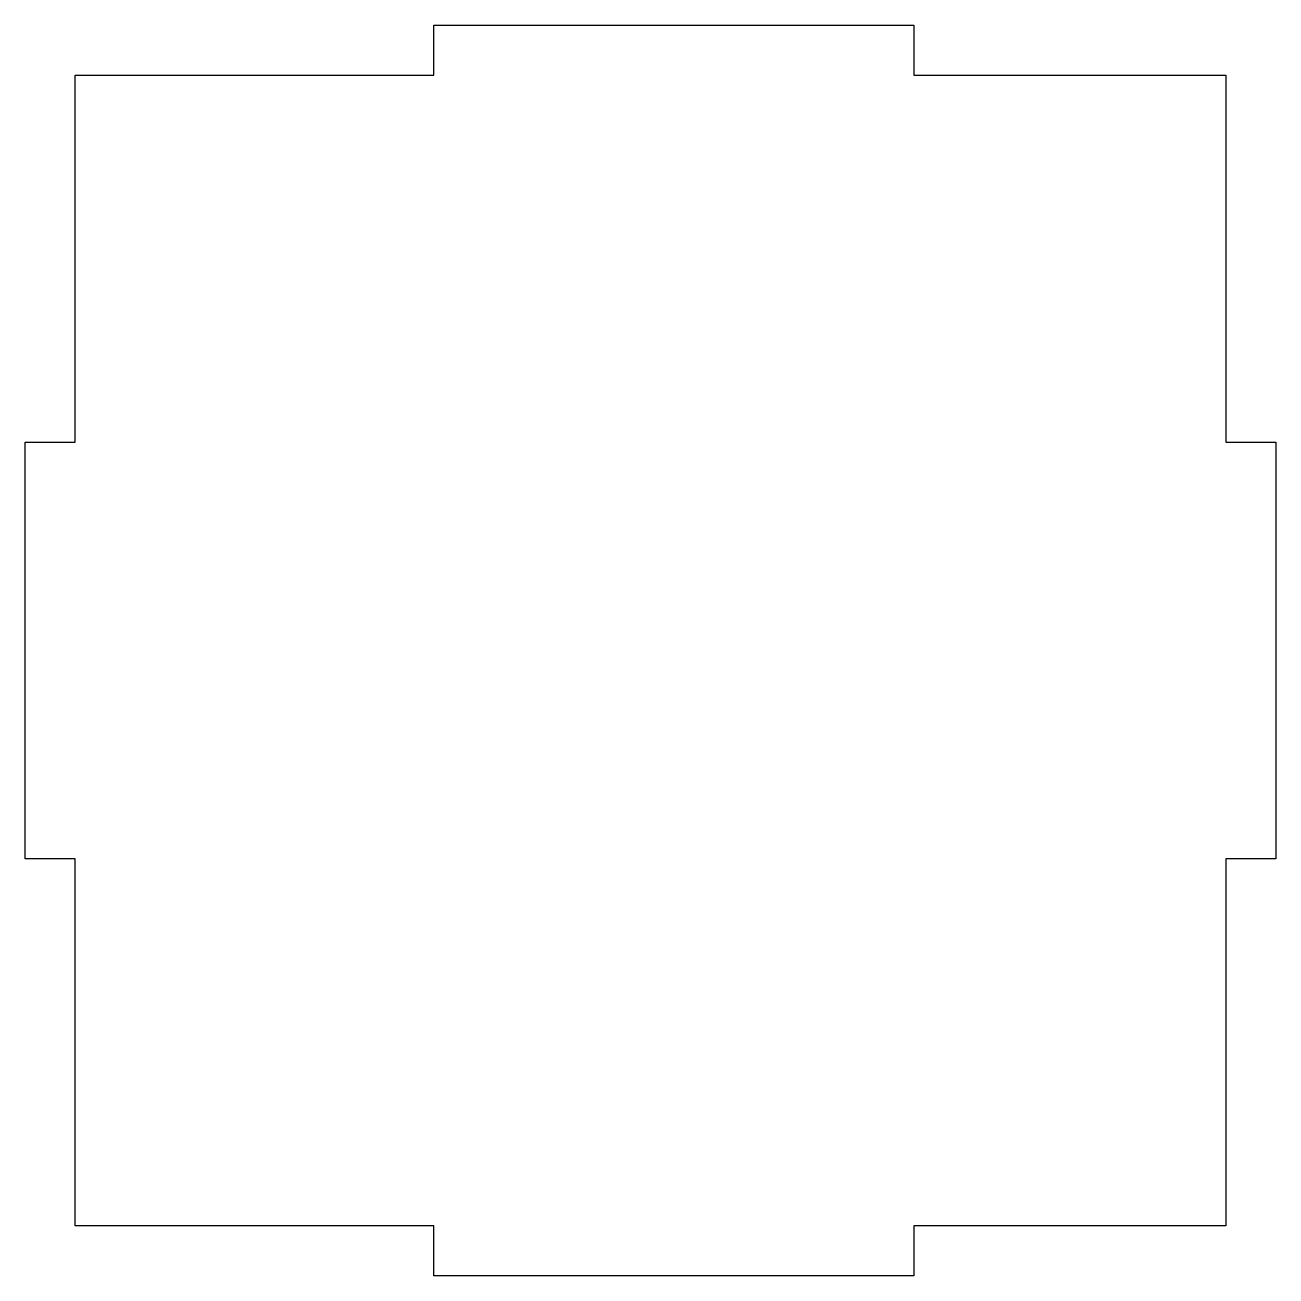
# Model space of a CAD drawing. Header units: millimetres. Extents: x -37.5 to 37.5, y -37.5 to 37.5.
import ezdxf

# ---------------------------------------------------------------- set-up
doc = ezdxf.new("R2010")
doc.units = ezdxf.units.MM
doc.layers.get('0').update_dxf_attribs({"linetype": 'CONTINUOUS'})

msp = doc.modelspace()

# ---------------------------------------------------------------- linework, layer by layer
msp.add_lwpolyline([(-34.5, 34.5), (-13, 34.5), (-13, 37.5), (15.795, 37.5), (15.795, 34.5), (34.5, 34.5), (34.5, 12.5), (37.5, 12.5), (37.5, -12.5), (34.5, -12.5), (34.5, -34.5), (15.795, -34.5), (15.795, -37.5), (-13, -37.5), (-13, -34.5), (-34.5, -34.5), (-34.5, -12.5), (-37.5, -12.5), (-37.5, 12.5), (-34.5, 12.5)], close=True)

doc.saveas('drawing.dxf')
